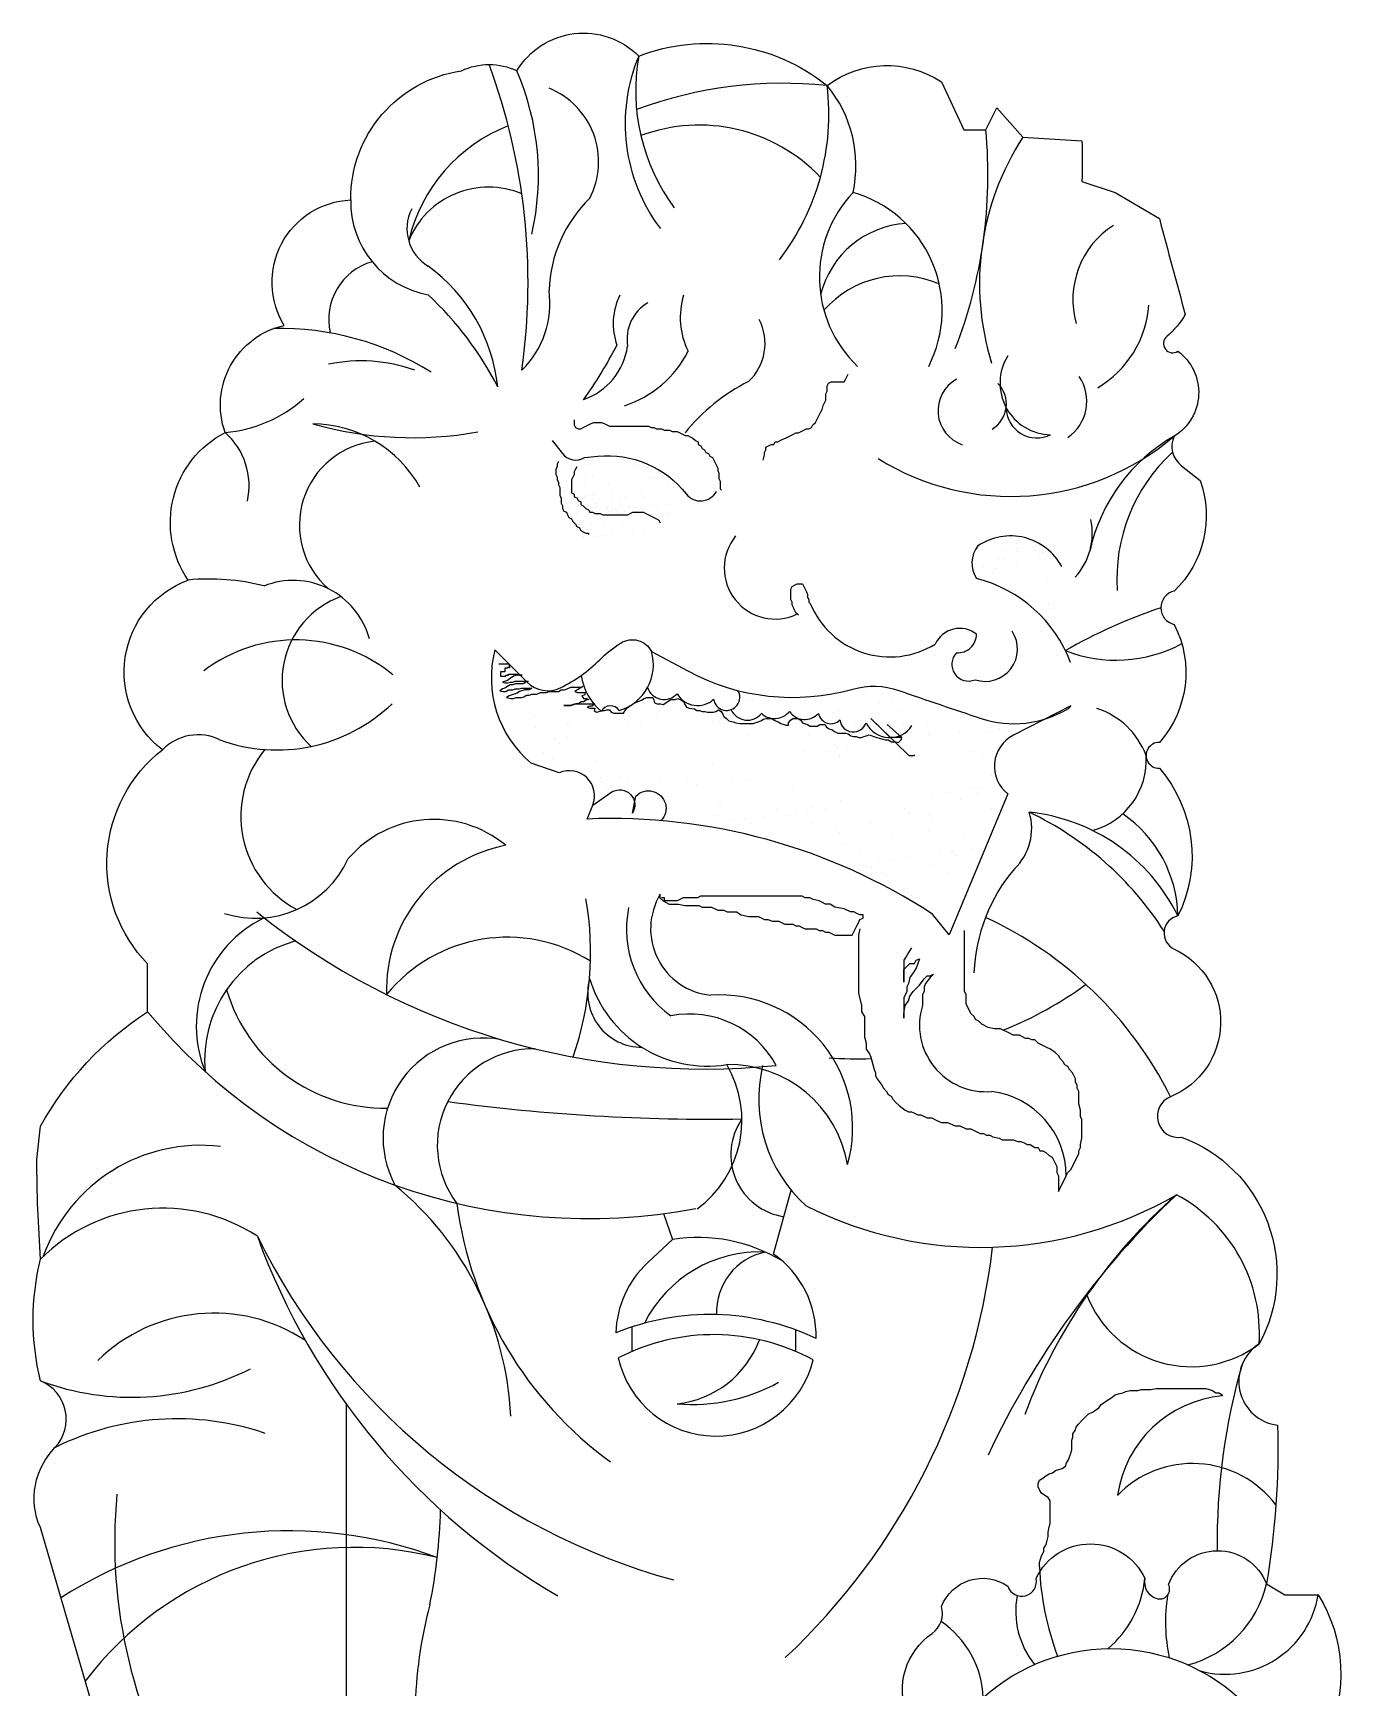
# Model space of a CAD drawing. Extents: x 1738 to 2185, y 1636 to 2426.
# Drawn here: x 1760 to 2164, y 1915 to 2426 of the extents above; entities that cross this region are included whole.
import ezdxf

# ---------------------------------------------------------------- set-up
doc = ezdxf.new("R2010")
doc.units = 0
doc.header["$LTSCALE"] = 10
doc.header["$MEASUREMENT"] = 0
for name, color, linetype in [('3', 3, 'CONTINUOUS'), ('4', 4, 'CONTINUOUS'), ('7', 7, 'CONTINUOUS')]:
    doc.layers.add(name, color=color, linetype=linetype)

msp = doc.modelspace()

# ---------------------------------------------------------------- linework, layer by layer
at = {"layer": '3'}
for p, q in [((1932.79, 2293.88), (1932.79, 2293.88)), ((1934.51, 2293.88), (1934.51, 2293.88)), ((1937.1, 2293.59), (1937.1, 2293.59)), ((1941.12, 2293.02), (1941.12, 2293.02)), ((1927.88, 2291.37), (1927.88, 2291.37)), ((1930.78, 2289.29), (1930.78, 2289.29)), ((1931.93, 2292.44), (1931.93, 2292.44)), ((1932.79, 2289), (1932.79, 2289)), ((1946, 2292.15), (1946, 2292.15)), ((1947.43, 2292.15), (1947.43, 2292.15)), ((1950.02, 2291.58), (1950.02, 2291.58)), ((1950.59, 2288.42), (1950.59, 2288.42)), ((1951.46, 2288.14), (1951.46, 2288.14)), ((1952.32, 2291.01), (1952.32, 2291.01)), ((1954.61, 2288.42), (1954.61, 2288.42)), ((1924.18, 2284.12), (1924.18, 2284.12)), ((1924.75, 2287.28), (1924.75, 2287.28)), ((1928.77, 2287.28), (1928.77, 2287.28)), ((1929.06, 2284.69), (1929.06, 2284.69)), ((1930.49, 2285.84), (1930.49, 2285.84)), ((1930.49, 2282.69), (1930.49, 2282.69)), ((1931.93, 2282.97), (1931.93, 2282.97)), ((1933.08, 2283.55), (1933.08, 2283.55)), ((1933.37, 2283.26), (1933.37, 2283.26)), ((1937.38, 2282.4), (1937.38, 2282.4)), ((1937.96, 2286.13), (1937.96, 2286.13)), ((1938.82, 2284.41), (1938.82, 2284.41)), ((1943.13, 2283.26), (1943.13, 2283.26)), ((1943.13, 2282.69), (1943.13, 2282.69)), ((1948.01, 2284.41), (1948.01, 2284.41)), ((1948.58, 2282.69), (1948.58, 2282.69)), ((1951.17, 2285.55), (1951.17, 2285.55)), ((1956.05, 2286.7), (1956.05, 2286.7)), ((1958.06, 2285.27), (1958.06, 2285.27)), ((1962.94, 2282.4), (1962.94, 2282.4)), ((1924.18, 2282.11), (1924.18, 2282.11)), ((1924.75, 2280.39), (1924.75, 2280.39)), ((1925.61, 2278.96), (1925.61, 2278.96)), ((1929.92, 2281.82), (1929.92, 2281.82)), ((1932.22, 2279.53), (1932.22, 2279.53)), ((1933.37, 2279.24), (1933.37, 2279.24)), ((1933.94, 2280.39), (1933.94, 2280.39)), ((1934.23, 2279.53), (1934.23, 2279.53)), ((1934.8, 2281.54), (1934.8, 2281.54)), ((1937.1, 2279.53), (1937.1, 2279.53)), ((1937.67, 2278.96), (1937.67, 2278.96)), ((1937.96, 2277.81), (1937.96, 2277.81)), ((1938.82, 2278.38), (1938.82, 2278.38)), ((1939.11, 2280.96), (1939.11, 2280.96)), ((1939.97, 2278.96), (1939.97, 2278.96)), ((1940.26, 2278.38), (1940.26, 2278.38)), ((1940.83, 2277.52), (1940.83, 2277.52)), ((1941.12, 2281.54), (1941.12, 2281.54)), ((1941.4, 2279.24), (1941.4, 2279.24)), ((1942.84, 2277.81), (1942.84, 2277.81)), ((1943.99, 2279.24), (1943.99, 2279.24)), ((1946, 2278.96), (1946, 2278.96)), ((1946.29, 2279.24), (1946.29, 2279.24)), ((1948.01, 2278.96), (1948.01, 2278.96)), ((1950.88, 2279.82), (1950.88, 2279.82)), ((1952.89, 2278.67), (1952.89, 2278.67)), ((1956.62, 2280.1), (1956.62, 2280.1)), ((1927.91, 2277.23), (1927.91, 2277.23)), ((1928.48, 2274.08), (1928.48, 2274.08)), ((1929.35, 2273.79), (1929.35, 2273.79)), ((1930.21, 2275.22), (1930.21, 2275.22)), ((1932.5, 2273.79), (1932.5, 2273.79)), ((1932.5, 2272.35), (1932.5, 2272.35)), ((1934.8, 2273.22), (1934.8, 2273.22)), ((1936.24, 2274.08), (1936.24, 2274.08)), ((1942.27, 2273.5), (1942.27, 2273.5)), ((1944.56, 2273.22), (1944.56, 2273.22)), ((1954.61, 2276.66), (1954.61, 2276.66)), ((1955.76, 2276.66), (1955.76, 2276.66)), ((1956.05, 2277.23), (1956.05, 2277.23)), ((1930.21, 2270.35), (1930.21, 2270.35)), ((1934.51, 2270.35), (1934.51, 2270.35)), ((1936.81, 2270.63), (1936.81, 2270.63)), ((1939.11, 2271.78), (1939.11, 2271.78)), ((1945.42, 2271.21), (1945.42, 2271.21)), ((1948.87, 2271.21), (1948.87, 2271.21)), ((2064.01, 2268.05), (2064.01, 2268.05)), ((2058.27, 2263.17), (2058.27, 2263.17)), ((2059.42, 2266.04), (2059.42, 2266.04)), ((2059.99, 2263.17), (2059.99, 2263.17)), ((2063.72, 2266.62), (2063.72, 2266.62)), ((2063.72, 2262.31), (2063.72, 2262.31)), ((2064.01, 2265.75), (2064.01, 2265.75)), ((2069.18, 2266.04), (2069.18, 2266.04)), ((2070.9, 2263.75), (2070.9, 2263.75)), ((2071.76, 2266.04), (2071.76, 2266.04)), ((2071.76, 2265.18), (2071.76, 2265.18)), ((2072.05, 2264.89), (2072.05, 2264.89)), ((2073.2, 2264.61), (2073.2, 2264.61)), ((2053.67, 2260.88), (2053.67, 2260.88)), ((2056.54, 2259.16), (2056.54, 2259.16)), ((2057.12, 2260.3), (2057.12, 2260.3)), ((2058.27, 2261.45), (2058.27, 2261.45)), ((2066.59, 2260.88), (2066.59, 2260.88)), ((2076.36, 2257.72), (2076.36, 2257.72)), ((2059.7, 2254.28), (2059.7, 2254.28)), ((2067.74, 2251.98), (2067.74, 2251.98)), ((2073.2, 2256.29), (2073.2, 2256.29)), ((2073.77, 2249.69), (2073.77, 2249.69)), ((2074.35, 2247.96), (2074.35, 2247.96)), ((2075.21, 2248.82), (2075.21, 2248.82)), ((2071.47, 2245.38), (2071.47, 2245.38)), ((2072.34, 2245.38), (2072.34, 2245.38)), ((1903.16, 2228.03), (1903.16, 2228.03)), ((1924.63, 2221.77), (1924.63, 2221.77)), ((2017.25, 2222.76), (2017.25, 2222.76)), ((2022.5, 2221.71), (2022.5, 2221.71)), ((1905.46, 2221.08), (1905.46, 2221.08)), ((1906.96, 2220.89), (1906.96, 2220.89)), ((1908.27, 2219.7), (1908.27, 2219.7)), ((1915, 2219.6), (1915, 2219.6)), ((2021.38, 2219.15), (2021.38, 2219.15)), ((2022.68, 2217.95), (2022.68, 2217.95)), ((2025.49, 2219.81), (2025.49, 2219.81)), ((2027.27, 2216.43), (2027.27, 2216.43)), ((2045.42, 2216.34), (2045.42, 2216.34)), ((1914.44, 2214.04), (1914.44, 2214.04)), ((1915.47, 2211.27), (1915.47, 2211.27)), ((1915.48, 2214.75), (1915.48, 2214.75)), ((1925.11, 2212.54), (1925.11, 2212.54)), ((1925.77, 2212.74), (1925.77, 2212.74)), ((1928.8, 2213.03), (1928.8, 2213.03)), ((1933.63, 2214.66), (1933.63, 2214.66)), ((1934.57, 2213.79), (1934.57, 2213.79)), ((2014.16, 2212.9), (2014.16, 2212.9)), ((2028.86, 2212.3), (2028.86, 2212.3)), ((2036.26, 2212.94), (2036.26, 2212.94)), ((2055.73, 2211.36), (2055.73, 2211.36)), ((2057.25, 2212.05), (2057.25, 2212.05)), ((1906.01, 2210.03), (1906.01, 2210.03)), ((1909.7, 2210.51), (1909.7, 2210.51)), ((1921.5, 2207.57), (1921.5, 2207.57)), ((1922.81, 2206.37), (1922.81, 2206.37)), ((1925.08, 2208.09), (1925.08, 2208.09)), ((2017.52, 2206.33), (2017.52, 2206.33)), ((2030.85, 2208.09), (2030.85, 2208.09)), ((2035.92, 2205.82), (2035.92, 2205.82)), ((2036.62, 2208.85), (2036.62, 2208.85)), ((2036.86, 2209.77), (2036.86, 2209.77)), ((2046.26, 2210.12), (2046.26, 2210.12)), ((2049.96, 2210.6), (2049.96, 2210.6)), ((2055.44, 2210.01), (2055.44, 2210.01)), ((2058.56, 2210.85), (2058.56, 2210.85)), ((1915.93, 2201.07), (1915.93, 2201.07)), ((1917.73, 2203.74), (1917.73, 2203.74)), ((1920.73, 2201.83), (1920.73, 2201.83)), ((1928.98, 2200.71), (1928.98, 2200.71)), ((1934.08, 2200.99), (1934.08, 2200.99)), ((2009.12, 2202), (2009.12, 2202)), ((2009.14, 2202.52), (2009.14, 2202.52)), ((2011.75, 2205.57), (2011.75, 2205.57)), ((2027.72, 2202.76), (2027.72, 2202.76)), ((2028.23, 2203.94), (2028.23, 2203.94)), ((2031.22, 2202.04), (2031.22, 2202.04)), ((2037.23, 2204.62), (2037.23, 2204.62)), ((2050.33, 2203.98), (2050.33, 2203.98)), ((2053.32, 2202.08), (2053.32, 2202.08)), ((1941.12, 2196.28), (1941.12, 2196.28)), ((1969.86, 2200.06), (1969.86, 2200.06)), ((2055.89, 2196.34), (2055.89, 2196.34)), ((1935.35, 2195.52), (1935.35, 2195.52)), ((1936.05, 2194.24), (1936.05, 2194.24)), ((1937.35, 2193.04), (1937.35, 2193.04)), ((1944.1, 2194.66), (1944.1, 2194.66)), ((1953.6, 2195.01), (1953.6, 2195.01)), ((1962.25, 2194.57), (1962.25, 2194.57)), ((1964.86, 2193.61), (1964.86, 2193.61)), ((1975.7, 2195.05), (1975.7, 2195.05)), ((1981.42, 2195.26), (1981.42, 2195.26)), ((1994.56, 2192.17), (1994.56, 2192.17)), ((2037.4, 2190.58), (2037.4, 2190.58)), ((2043.17, 2191.34), (2043.17, 2191.34)), ((2050.47, 2192.5), (2050.47, 2192.5)), ((2051.77, 2191.3), (2051.77, 2191.3)), ((2052.81, 2192.61), (2052.81, 2192.61)), ((2056.5, 2193.09), (2056.5, 2193.09)), ((1967.66, 2186.05), (1967.66, 2186.05)), ((1971.92, 2187.14), (1971.92, 2187.14)), ((1972.27, 2188.24), (1972.27, 2188.24)), ((1973.23, 2185.94), (1973.23, 2185.94)), ((1989.76, 2186.09), (1989.76, 2186.09)), ((1990.42, 2188.15), (1990.42, 2188.15)), ((1999.19, 2185.55), (1999.19, 2185.55)), ((2000.74, 2186.51), (2000.74, 2186.51)), ((2004.96, 2186.31), (2004.96, 2186.31)), ((2009.59, 2188.84), (2009.59, 2188.84)), ((2029.13, 2186.27), (2029.13, 2186.27)), ((2046.32, 2188.99), (2046.32, 2188.99)), ((2056.06, 2186.21), (2056.06, 2186.21)), ((2057.95, 2185.64), (2057.95, 2185.64)), ((1966.76, 2181.28), (1966.76, 2181.28)), ((1970.66, 2184.15), (1970.66, 2184.15)), ((1976.4, 2182.55), (1976.4, 2182.55)), ((1979.41, 2180.28), (1979.41, 2180.28)), ((1980.09, 2183.03), (1980.09, 2183.03)), ((1981.86, 2181.59), (1981.86, 2181.59)), ((1985.86, 2183.79), (1985.86, 2183.79)), ((1992.76, 2184.19), (1992.76, 2184.19)), ((1995.5, 2185.06), (1995.5, 2185.06)), ((2000.44, 2181.82), (2000.44, 2181.82)), ((2018.59, 2181.74), (2018.59, 2181.74)), ((2030.44, 2185.07), (2030.44, 2185.07)), ((2036.95, 2184.27), (2036.95, 2184.27)), ((2037.76, 2182.43), (2037.76, 2182.43)), ((2056.33, 2182.67), (2056.33, 2182.67)), ((2003.53, 2177.32), (2003.53, 2177.32)), ((2007.8, 2180.04), (2007.8, 2180.04)), ((2009.11, 2178.84), (2009.11, 2178.84)), ((2010.03, 2175.17), (2010.03, 2175.17)), ((2025.63, 2177.36), (2025.63, 2177.36)), ((2028.61, 2175.41), (2028.61, 2175.41)), ((2036.61, 2179.41), (2036.61, 2179.41)), ((2046.76, 2175.32), (2046.76, 2175.32)), ((2047.73, 2177.4), (2047.73, 2177.4)), ((2015.28, 2173.18), (2015.28, 2173.18)), ((2021.14, 2170.06), (2021.14, 2170.06)), ((2024.84, 2170.55), (2024.84, 2170.55)), ((2030.61, 2171.31), (2030.61, 2171.31)), ((2040.25, 2172.58), (2040.25, 2172.58)), ((2043.68, 2172.94), (2043.68, 2172.94)), ((2043.94, 2173.07), (2043.94, 2173.07)), ((2044.99, 2171.74), (2044.99, 2171.74)), ((2049.71, 2173.83), (2049.71, 2173.83)), ((2011.51, 2168.8), (2011.51, 2168.8)), ((2017.59, 2168.36), (2017.59, 2168.36)), ((2019.04, 2168.06), (2019.04, 2168.06)), ((2020.59, 2166.46), (2020.59, 2166.46)), ((2022.35, 2166.71), (2022.35, 2166.71)), ((2023.65, 2165.51), (2023.65, 2165.51)), ((2038.21, 2168.76), (2038.21, 2168.76)), ((2039.69, 2168.4), (2039.69, 2168.4)), ((2042.68, 2166.5), (2042.68, 2166.5)), ((2029.06, 2161.74), (2029.06, 2161.74)), ((2029.83, 2159.86), (2029.83, 2159.86)), ((2047.21, 2161.65), (2047.21, 2161.65)), ((2031.36, 2159.59), (2031.36, 2159.59)), ((2038.65, 2155.08), (2038.65, 2155.08))]:
    msp.add_line(p, q, dxfattribs=at)
for points in [[(1985.63, 2293.79), (1986.03, 2295.4), (1986.03, 2296.2), (1986.44, 2297), (1986.44, 2297.81), (1987.24, 2298.21), (1988.05, 2298.61), (1988.85, 2298.61), (1989.25, 2299.42), (1990.06, 2299.42), (1990.86, 2299.82), (1991.67, 2300.22), (1992.47, 2300.62), (1993.28, 2301.03), (1994.08, 2301.43), (1994.89, 2301.83), (1995.69, 2302.23), (1996.5, 2302.23), (1997.3, 2302.64), (1998.91, 2303.44), (1999.72, 2303.44), (2000.52, 2303.84), (2000.92, 2304.65), (2001.73, 2305.45), (2002.53, 2307.06), (2002.94, 2307.86), (2003.34, 2308.67), (2003.74, 2309.47), (2004.14, 2310.68), (2004.55, 2311.48), (2004.95, 2312.29), (2004.95, 2314.3), (2005.35, 2315.1), (2005.35, 2316.71), (2005.75, 2317.52), (2006.56, 2317.92), (2010.58, 2317.92), (2010.99, 2318.72), (2011.39, 2319.53), (2011.79, 2320.33)], [(1904.04, 2230.91), (1907.24, 2230.91), (1907.24, 2229.85), (1907.51, 2229.85), (1906.71, 2229.85), (1906.71, 2229.58), (1905.91, 2229.58), (1905.91, 2228.51), (1904.57, 2228.51), (1904.57, 2227.18), (1906.17, 2227.18), (1906.17, 2227.45), (1906.97, 2227.45), (1906.97, 2227.72), (1910.44, 2227.72), (1910.44, 2227.45), (1911.24, 2227.45), (1909.64, 2227.45), (1908.57, 2227.18), (1907.51, 2226.38), (1906.71, 2225.85), (1905.11, 2225.32), (1905.91, 2225.05), (1906.71, 2225.05), (1907.51, 2225.32), (1908.31, 2225.32), (1909.11, 2225.58), (1913.11, 2225.58), (1912.31, 2225.32), (1911.51, 2224.78), (1909.11, 2224.78), (1908.31, 2224.51), (1907.51, 2224.51), (1905.91, 2223.45), (1905.11, 2223.18), (1904.3, 2222.65), (1905.37, 2222.38), (1906.17, 2222.38), (1906.97, 2222.92), (1908.31, 2222.92), (1909.11, 2223.18), (1910.18, 2223.18), (1910.98, 2223.45), (1914.18, 2223.45), (1913.38, 2222.92), (1912.04, 2222.92), (1910.44, 2222.38), (1909.64, 2221.85), (1907.24, 2221.05), (1906.44, 2220.51), (1907.77, 2220.25), (1908.57, 2220.25), (1909.38, 2220.51), (1910.98, 2220.51), (1911.78, 2220.78), (1912.58, 2221.31), (1913.38, 2221.31), (1914.18, 2221.58), (1915.78, 2221.58), (1916.85, 2222.11), (1918.71, 2222.11), (1919.52, 2222.38), (1922.45, 2222.38), (1923.25, 2222.92), (1924.32, 2222.92), (1925.12, 2223.18), (1926.19, 2223.71), (1929.12, 2223.71), (1929.92, 2223.98), (1929.12, 2223.45), (1928.32, 2222.92), (1927.52, 2222.38), (1928.32, 2222.11), (1930.72, 2222.11), (1930.46, 2221.31), (1929.66, 2221.05), (1930.19, 2220.25), (1930.99, 2220.25), (1931.79, 2219.98), (1930.99, 2219.71), (1930.19, 2219.18), (1929.39, 2219.18), (1928.59, 2218.65), (1927.79, 2218.65), (1926.99, 2218.38), (1926.19, 2218.11), (1924.05, 2218.11), (1926.19, 2218.11), (1927.79, 2218.65), (1933.66, 2218.65), (1932.86, 2217.85), (1932.06, 2217.85), (1931.26, 2217.58), (1932.06, 2217.31), (1933.66, 2217.31), (1933.39, 2216.51), (1934.19, 2215.98), (1934.99, 2216.25), (1935.79, 2216.51), (1936.59, 2216.51), (1937.39, 2216.78), (1938.19, 2216.78), (1938.73, 2215.98), (1939.53, 2215.71), (1942.46, 2215.71), (1943, 2216.51), (1943.53, 2217.31), (1944.33, 2217.85), (1945.13, 2218.38), (1945.93, 2218.91), (1947.27, 2219.45), (1948.07, 2219.71), (1948.87, 2220.25), (1949.67, 2220.51), (1951.54, 2220.51), (1951.8, 2219.71), (1952.07, 2218.91), (1952.87, 2218.65), (1953.94, 2218.65), (1954.74, 2218.38), (1957.14, 2219.98), (1958.48, 2219.98), (1959.28, 2220.25), (1960.34, 2219.71), (1961.14, 2219.18), (1961.41, 2218.38), (1961.94, 2217.58), (1962.74, 2217.31), (1964.35, 2217.05), (1965.15, 2216.51), (1965.95, 2216.51), (1966.75, 2216.25), (1967.55, 2216.25), (1968.35, 2215.98), (1970.22, 2215.98), (1971.02, 2216.25), (1971.82, 2216.78), (1972.62, 2216.25), (1973.15, 2215.45), (1973.42, 2214.65), (1974.22, 2214.11), (1975.02, 2213.31), (1976.35, 2213.05), (1977.15, 2212.78), (1978.49, 2212.51), (1982.49, 2212.51), (1984.09, 2213.05), (1984.89, 2213.31), (1985.69, 2213.85), (1986.49, 2214.11), (1988.1, 2214.11), (1989.43, 2213.31), (1990.23, 2213.05), (1991.03, 2212.51), (1992.63, 2211.98), (1993.43, 2211.98), (1993.43, 2212.78), (1993.97, 2213.58), (1994.77, 2214.11), (1996.37, 2214.11), (1997.17, 2213.58), (1997.7, 2212.78), (1999.3, 2212.25), (2000.1, 2211.71), (2002.24, 2211.71), (2003.04, 2212.25), (2004.64, 2212.25), (2005.17, 2211.45), (2005.97, 2210.91), (2006.77, 2210.65), (2007.57, 2210.11), (2008.64, 2209.58), (2011.04, 2209.58), (2011.84, 2209.31), (2012.65, 2208.78), (2013.45, 2208.51), (2014.25, 2208.51), (2015.05, 2208.25), (2015.85, 2208.25), (2018.25, 2209.05), (2020.65, 2208.25), (2021.45, 2207.98), (2022.52, 2207.71), (2023.32, 2207.45), (2024.12, 2207.45), (2025.19, 2206.91), (2026.52, 2206.91), (2027.32, 2206.65), (2028.12, 2207.45), (2028.39, 2208.25), (2023.85, 2212.25), (2028.39, 2208.25), (2024.87, 2208.17), (2018.78, 2214.11), (2030.52, 2202.65), (2032.13, 2202.65), (2032.39, 2202.91)]]:
    msp.add_lwpolyline(points, dxfattribs=at)
for centre, radius, start, end in [((1718.43, 2348.63), 194.6, 351.9902, 20.2083), ((1996.84, 2397.64), 53.84, 157.225, 217.0257), ((2007.35, 2407.79), 61.1, 169.9199, 216.3085), ((1834.5, 2381.63), 81.75, 347.2004, 23.2733), ((1991.78, 2279.76), 130.32, 84.0459, 110.3201), ((1932.27, 2400.46), 73.57, 322.4375, 6.9607), ((1925.31, 2349.97), 50.43, 111.3663, 166.8215), ((1965.83, 2345.73), 51.44, 43.3486, 110.467), ((1907.08, 2381.83), 147.86, 338.7344, 5.3867), ((2135.07, 2348.34), 82.74, 146.9819, 197.309), ((1900.83, 2351.46), 26.58, 67.2835, 157.8723), ((1887.57, 2373.54), 29.25, 178.944, 259.5263), ((2031.38, 2337.96), 28.9, 93.4309, 166.1504), ((2108.31, 2343.38), 27.17, 122.7196, 195.9633), ((1870.13, 2337.2), 18.58, 106.2989, 192.9014), ((2027.7, 2319.64), 31.02, 66.8355, 138.8763), ((1812.78, 2270.03), 102.04, 27.0236, 47.0912), ((1958.94, 2335.87), 19.63, 153.3894, 199.6699), ((1984.08, 2337.84), 24.07, 163.5421, 205.7345), ((1956.63, 2331.11), 13.06, 120.6026, 189.4228), ((2072.11, 2344.15), 32.61, 300.7603, 355.5534), ((1836.7, 2247.88), 86.53, 57.5711, 91.4493), ((1970.02, 2329.79), 16.13, 313.3153, 27.2955), ((1923.3, 2331.94), 20.66, 289.4661, 351.7484), ((1932.48, 2342.48), 33.51, 287.9215, 333.2466), ((2074.56, 2317.54), 15.91, 147.9886, 269.0027), ((2050.63, 2309.05), 11.11, 118.9656, 250.9799), ((2071.73, 2311.98), 13.69, 304.8676, 34.0415), ((2006.98, 2265.99), 58.15, 116.4467, 141.5011), ((2051.61, 2311.11), 9.01, 301.0063, 44.7351), ((1816.07, 2343.97), 41.78, 274.8337, 311.6892), ((2070.03, 2310.11), 9.48, 180.6962, 296.6221), ((1804.92, 2285.86), 22.06, 347.5582, 48.3286), ((1868.54, 2273.76), 26.05, 96.0573, 228.9737), ((2061.98, 2360.18), 77.59, 238.1379, 310.5291), ((2147.67, 2257.19), 52.96, 132.5047, 183.8819), ((1814.7, 2190.75), 66.37, 75.3516, 95.6302), ((1864.69, 2225.82), 27.55, 109.9808, 227.6598), ((1841.39, 2191.36), 46.97, 50.3758, 127.1164), ((2094.5, 2274.64), 42.58, 248.4036, 298.3941), ((1811.21, 2193.72), 15.33, 63.785, 135.7848), ((1857, 2183.88), 32.57, 140.727, 241.9429), ((2081.3, 2201.2), 22.47, 285.2223, 3.8487), ((2074.5, 2152.4), 39.05, 1.1383, 55.6931), ((1914.99, 2130.19), 45.65, 101.1603, 181.6542), ((1976.39, 2149.11), 32.98, 168.4211, 234.2785), ((1847.78, 2119.13), 37.11, 115.7247, 202.2222), ((1851.3, 2108.7), 38.05, 105.153, 185.4363), ((1906.65, 2098.43), 48.15, 57.7975, 140.7745), ((1868.84, 2144.77), 50.9, 196.4462, 270.9918), ((2054.32, 2119.43), 20.51, 162.7372, 274.8692), ((1962.95, 2092.6), 30.3, 28.4534, 101.0716), ((1899.14, 2084.66), 30.83, 79.4301, 208.1115), ((1914.77, 2082.43), 29.73, 89.0164, 217.1645), ((2052.8, 2072.9), 26.3, 0.1831, 82.8848), ((1969.34, 2696.76), 606.33, 262.31522, 270.91739), ((1812.04, 2030.83), 51.55, 83.1629, 160.3949), ((1809.49, 1994.19), 98.33, 2.7053, 50.5648), ((1800.38, 2009.72), 53.26, 56.8301, 135.15), ((2007.49, 2079.68), 117.4, 187.4445, 234.0007), ((2296.88, 1873.07), 267.3, 133.4427, 154.8206), ((2011.64, 2144.08), 203.05, 206.2413, 254.6511), ((1965.49, 2003.61), 50.34, 58.883, 98.9911), ((1984.51, 2009.76), 39.73, 87.4258, 153.5004), ((1990.11, 2030.91), 18.93, 101.6334, 182.3137), ((1850.52, 2075.45), 207.32, 313.1923, 353.214), ((1955.84, 2032.93), 30.46, 276.1518, 339.8001), ((1790.76, 2085.24), 80.6, 249.5676, 297.0416), ((1963.84, 2057.21), 54.78, 265.0344, 298.932), ((2130.42, 1969.33), 35.86, 95.1366, 171.8963), ((1804.75, 1913.49), 84.51, 71.2117, 116.4317), ((2118.09, 1951.92), 32.28, 37.2943, 135.9089), ((1839.34, 1833.18), 130.25, 69.47, 122.738), ((1859.48, 1854.1), 104.23, 75.8141, 142.8435), ((2160.03, 1956.08), 89.29, 182.3915, 200.5623), ((2071.12, 1951.85), 32.38, 310.0246, 354.5958), ((2107.98, 1954.73), 33.78, 284.8054, 346.9191), ((2089.85, 1938.71), 26.36, 169.5662, 218.9048), ((2162.79, 1935.28), 53.08, 171.017, 191.9915), ((2128.07, 1948.33), 29.14, 254.8327, 350.7829), ((2023.72, 1910.86), 29.77, 2.0678, 55.7248)]:
    msp.add_arc(centre, radius, start, end, dxfattribs=at)
at = {"layer": '4'}
for p, q in [((1945.07, 2026.32), (1945.07, 2018.78)), ((1995.51, 2025.45), (1995.51, 2018.84)), ((1857.05, 1877.3), (1857.05, 2002.37))]:
    msp.add_line(p, q, dxfattribs=at)
for points in [[(1792.24, 1862.82), (1762.57, 1964.42, -0.31054), (1767.18, 1989.21, 0.521076), (1762.62, 2009.71, -0.12064), (1762.62, 2047.28, -0.015899), (1761.48, 2078.03), (1762.62, 2088.27, -0.123905), (1795.66, 2123.57), (1795.66, 2138.37, -0.446639), (1800.22, 2204.42, -0.590677), (1808.19, 2256.79, -0.451039), (1819.59, 2302.34, -0.45199), (1837.82, 2335.36, -0.572573), (1858.32, 2374.07, -0.37445), (1892.51, 2413.93, -0.225838), (1909.6, 2413.93, -0.488505), (1947.19, 2418.48, -0.266087), (2005.3, 2409.37, -0.318342), (2040.62, 2410.51), (2047.46, 2395.71), (2054.29, 2395.71), (2057.71, 2402.54), (2065.69, 2393.43), (2083.91, 2392.29, -0.016928), (2083.91, 2379.77), (2094.17, 2376.35), (2107.84, 2368.38, 0.00327), (2115.82, 2338.78, -0.089411), (2110.12, 2331.94, 0.947771), (2113.54, 2327.39, -0.532186), (2112.4, 2301.2, 0.363349), (2114.68, 2292.09), (2120.37, 2287.54, -0.295351), (2112.4, 2253.38, 0.804606), (2112.4, 2243.13, -0.309086), (2107.84, 2206.69, 1.033713), (2107.84, 2198.72, -0.302649), (2113.54, 2153.18, 0.717207), (2112.4, 2142.93, -0.654203), (2111.26, 2097.38, 0.886012), (2114.68, 2084.86, -0.458267), (2138.6, 2021.09, 0.700512), (2144.3, 1996.04, -0.048363), (2140.88, 1947.08), (2146.58, 1943.67), (2156.83, 1943.67, -0.260723), (2159.11, 1899.26, 0.014807)], [(1920.43, 2299.82), (1923.65, 2295.8, 0.377082), (1930.49, 2294.59), (1934.52, 2294.99, -0.256676), (1961.89, 2283.33, 0.541175), (1971.14, 2284.13, 0.176832)], [(1902.8, 2235.22), (1912.72, 2225.3, 0.320351), (1923.07, 2223.58, 0.082671), (1935.15, 2232.2, -0.055299), (1941.62, 2237.37, -0.440622), (1951.11, 2234.79), (1962.32, 2228.75, 0.194408), (2013.21, 2223.15, -0.15351), (2027.44, 2222.72, 0.004138), (2052.89, 2214.1, 0.218755), (2079.63, 2217.11, 0.121599), (2080.49, 2217.98), (2062.81, 2208.92, 0.548043), (2061.08, 2190.82), (2042.97, 2147.29), (2037.79, 2153.75, 0.156118), (1931.27, 2183.06), (1932.99, 2187.37, 0.675141), (1922.64, 2197.29), (1914.02, 2200.3, -1.944574)], [(2001.9, 2022.75, 0.251037), (1988.81, 2048.84), (1994.24, 2068.52)], [(1954.79, 2061.3), (1957.62, 2053.33), (1949.96, 2046.2, 0.200573), (1940.12, 2024.49)], [(1940.86, 2016.79, 0.791622), (2001.02, 2016.18, 0.791622)], [(2035.26, 1892.42), (2029.92, 1906.52, -0.343317), (2037.7, 1931.79, 0.32066), (2040.61, 1940.06, -0.485746), (2061.04, 1946.37, 0.953031), (2069.79, 1948.8, -0.632475), (2103.35, 1948.8, 0.407919), (2107.24, 1942.49, 0.650674), (2110.64, 1946.86, -0.68294), (2140.88, 1947.08, -1.680793)]]:
    msp.add_lwpolyline(points, format="xyb", dxfattribs=at)
msp.add_circle((2092.88, 1868.19), 58.88, dxfattribs=at)
for centre, radius, start, end in [((1815.49, 2394.13), 140.81, 324.5449, 332.5648), ((1935.92, 2226.6), 34.22, 165.4097, 230.2027), ((1946.86, 2229.77), 17.56, 187.7825, 230.353), ((1938.48, 2214.85), 3.15, 32.4255, 153.5964), ((2013.4, 2214.08), 4.16, 185.9566, 341.8198), ((2024.66, 2216.25), 8.09, 205.3645, 327.6326), ((2014.53, 2229.19), 120.11, 292.0668, 306.0688), ((2014.53, 2229.19), 120.11, 265.8885, 272.0988), ((2224.58, 1940.18), 168.98, 131.2906, 159.5284), ((2029.21, 2126.9), 212.48, 199.978, 239.7607), ((1969.05, 1953.69), 76.48, 64.5553, 112.2208), ((1970.36, 1959.74), 64.22, 61.4908, 117.3429), ((1709.63, 1975.1), 176.52, 348.7209, 358.2988), ((2010.7, 1906.21), 132.49, 164.9661, 193.419)]:
    msp.add_arc(centre, radius, start, end, dxfattribs=at)
at = {"layer": '7'}
for p, q in [((1978.3, 2221.63), (1978.3, 2221.63)), ((1953.67, 2216.3), (1953.67, 2216.3)), ((1959.19, 2219.68), (1959.19, 2219.68)), ((1981.29, 2219.72), (1981.29, 2219.72)), ((1982.41, 2220.09), (1982.41, 2220.09)), ((1986.11, 2220.57), (1986.11, 2220.57)), ((1992.98, 2219.39), (1992.98, 2219.39)), ((2003.39, 2219.77), (2003.39, 2219.77)), ((2008.69, 2216.19), (2008.69, 2216.19)), ((1942.83, 2213.79), (1942.83, 2213.79)), ((1944.14, 2212.6), (1944.14, 2212.6)), ((1944.21, 2215.06), (1944.21, 2215.06)), ((1947.87, 2212.78), (1947.87, 2212.78)), ((1947.91, 2215.54), (1947.91, 2215.54)), ((1952.8, 2215.35), (1952.8, 2215.35)), ((1969.97, 2212.82), (1969.97, 2212.82)), ((1971.37, 2215.59), (1971.37, 2215.59)), ((1971.65, 2213.17), (1971.65, 2213.17)), ((1989.53, 2215.5), (1989.53, 2215.5)), ((1978.71, 2206.69), (1978.71, 2206.69)), ((1980.97, 2208.93), (1980.97, 2208.93)), ((1999.55, 2209.17), (1999.55, 2209.17)), ((2007.53, 2206.07), (2007.53, 2206.07)), ((1998.42, 2203.82), (1998.42, 2203.82)), ((2006.13, 2203.9), (2006.13, 2203.9)), ((2008.06, 2205.09), (2008.06, 2205.09))]:
    msp.add_line(p, q, dxfattribs=at)
for points in [[(1927.28, 2306.25), (1927.28, 2304.65), (1927.68, 2303.84), (1928.48, 2303.44), (1929.29, 2303.44), (1930.09, 2303.84), (1930.9, 2304.24), (1931.7, 2304.65), (1932.51, 2305.05), (1933.31, 2305.45), (1935.73, 2305.45), (1936.53, 2305.05), (1937.34, 2304.65), (1938.14, 2304.24), (1950.22, 2304.24), (1951.02, 2303.84), (1951.82, 2303.84), (1952.63, 2303.44), (1954.24, 2303.44), (1955.04, 2303.04), (1956.65, 2303.04), (1957.46, 2302.64), (1959.07, 2302.64), (1959.87, 2302.23), (1960.68, 2301.83), (1961.48, 2301.43), (1962.29, 2301.43), (1963.09, 2301.03), (1963.9, 2300.62), (1964.7, 2299.82), (1965.51, 2299.42), (1965.51, 2298.61), (1966.31, 2298.21), (1966.72, 2297.41), (1967.52, 2297), (1967.92, 2296.2), (1968.73, 2295.8), (1969.13, 2294.99), (1969.94, 2294.59), (1970.34, 2293.79), (1970.74, 2292.98), (1971.14, 2292.18), (1971.55, 2291.37), (1971.55, 2290.57), (1971.95, 2289.76), (1971.95, 2288.16), (1972.35, 2287.35), (1972.35, 2284.94), (1972.75, 2284.54)], [(1922.45, 2293.38), (1922.04, 2292.58), (1922.04, 2291.78), (1921.64, 2290.97), (1921.64, 2289.36), (1922.04, 2288.56), (1922.04, 2287.75), (1922.45, 2286.95), (1922.45, 2286.14), (1922.85, 2285.34), (1922.85, 2282.93), (1923.25, 2282.12), (1923.25, 2280.51), (1923.65, 2279.71), (1923.65, 2278.9), (1924.06, 2278.1), (1924.86, 2277.7), (1925.26, 2276.89), (1925.67, 2276.09), (1926.47, 2275.69), (1926.87, 2274.88), (1927.68, 2274.08), (1928.08, 2273.27), (1928.88, 2272.87), (1929.29, 2272.07), (1930.09, 2271.66), (1930.9, 2271.26), (1931.7, 2271.26), (1931.7, 2270.86)], [(1928.08, 2291.78), (1927.68, 2290.97), (1927.28, 2290.17), (1927.28, 2289.36), (1926.87, 2288.56), (1926.47, 2287.75), (1926.47, 2283.73), (1927.28, 2283.33), (1927.28, 2282.52), (1928.08, 2282.12), (1928.48, 2281.32), (1929.29, 2280.92), (1929.29, 2280.11), (1930.09, 2279.71), (1930.9, 2278.9), (1931.7, 2278.5), (1932.1, 2277.7), (1932.91, 2277.7), (1933.71, 2277.3), (1935.32, 2277.3), (1936.13, 2276.89), (1943.78, 2276.89), (1944.58, 2277.3), (1945.39, 2277.7), (1948.61, 2277.7), (1949.41, 2277.3), (1950.22, 2276.89), (1951.02, 2276.49), (1951.82, 2276.09), (1952.63, 2275.69), (1953.43, 2275.28), (1953.84, 2274.48)], [(1996.5, 2245.92), (1995.69, 2246.73), (1995.29, 2247.53), (1994.89, 2248.34), (1994.49, 2249.14), (1994.49, 2249.95), (1994.08, 2250.75), (1994.08, 2253.97), (1994.49, 2254.77), (1995.29, 2255.17), (1996.1, 2255.58), (1997.71, 2255.58), (1998.11, 2254.77), (1998.51, 2253.97), (1998.91, 2253.16), (1999.31, 2252.36), (1999.31, 2251.55), (1999.72, 2250.75), (1999.72, 2249.95), (2000.12, 2249.54)], [(1953.72, 2159.73), (1953.72, 2158.77), (1954.68, 2157.8), (1955.65, 2157.32), (1956.61, 2156.84), (1959.51, 2156.84), (1961.44, 2156.36), (1965.77, 2156.36), (1966.74, 2155.87), (1969.63, 2155.87), (1971.56, 2154.91), (1973.49, 2154.91), (1974.45, 2154.43), (1977.35, 2154.43), (1978.79, 2153.46), (1981.21, 2152.98), (1984.1, 2152.98), (1986.03, 2152.02), (1986.99, 2152.02), (1988.44, 2151.54), (1990.37, 2151.54), (1992.3, 2150.57), (1994.71, 2150.57), (1995.67, 2150.09), (1996.64, 2150.09), (1997.6, 2149.61), (1998.57, 2149.13), (2001.94, 2149.13), (2002.91, 2148.64), (2003.87, 2148.64), (2004.83, 2148.16), (2005.8, 2148.16), (2007.73, 2147.2), (2013.03, 2147.2), (2014.48, 2150.09), (2014.96, 2151.05), (2015.44, 2152.02), (2016.41, 2152.5), (2016.41, 2153.46), (2015.44, 2153.46), (2014.48, 2153.95), (2013.51, 2154.43), (2012.55, 2154.43), (2010.62, 2155.39), (2007.73, 2155.87), (2006.28, 2156.84), (2004.83, 2156.84), (2003.87, 2157.32), (2002.91, 2157.8), (2000.98, 2158.28), (2000.01, 2158.77), (1998.57, 2158.77), (1997.6, 2159.25), (1966.26, 2159.25), (1965.29, 2158.77), (1960.95, 2158.77), (1959.02, 2157.8), (1955.17, 2157.8), (1955.17, 2158.77), (1954.2, 2158.77)], [(2015.44, 2149.13), (2014.96, 2147.2), (2014.96, 2129.37), (2015.93, 2125.51), (2015.93, 2123.59), (2016.89, 2122.14), (2016.89, 2115.87), (2017.37, 2113.95), (2017.37, 2112.02), (2018.34, 2110.57), (2018.82, 2109.61), (2019.78, 2105.75), (2020.27, 2104.79), (2020.27, 2103.83), (2020.75, 2102.86), (2022.19, 2100.93), (2022.68, 2099.97), (2023.64, 2099.01), (2024.12, 2098.04), (2025.09, 2097.56), (2025.57, 2096.6), (2026.53, 2095.63), (2027.5, 2094.67), (2029.43, 2093.22), (2030.39, 2092.74), (2031.36, 2092.74), (2032.32, 2092.26), (2033.28, 2091.78), (2034.25, 2091.78), (2036.18, 2090.81), (2037.62, 2090.81), (2038.59, 2090.33), (2040.52, 2089.37), (2042.45, 2089.37), (2044.86, 2088.41), (2046.3, 2088.41), (2048.23, 2087.44), (2049.68, 2087.44), (2050.64, 2086.96), (2052.57, 2086), (2053.54, 2086), (2054.5, 2085.51), (2055.47, 2085.51), (2056.43, 2085.03), (2058.36, 2084.55), (2059.32, 2084.07), (2062.7, 2084.07), (2064.15, 2083.59), (2065.11, 2083.59), (2066.08, 2083.1), (2067.04, 2082.62), (2068, 2082.62), (2069.45, 2081.66), (2070.42, 2081.66), (2070.9, 2080.69), (2071.86, 2080.69), (2072.83, 2080.21), (2073.79, 2079.25), (2074.76, 2078.77), (2076.2, 2075.88), (2076.2, 2073.95), (2076.68, 2072.98), (2076.68, 2068.16), (2079.1, 2072.98), (2079.58, 2073.95), (2080.54, 2074.91), (2082.95, 2079.73), (2082.95, 2080.69), (2083.44, 2081.66), (2083.44, 2082.62), (2083.92, 2084.55), (2083.92, 2090.33), (2083.44, 2091.3), (2083.44, 2093.22), (2082.95, 2095.15), (2082.95, 2099.01), (2082.47, 2099.97), (2082.47, 2100.93), (2081.99, 2101.9), (2081.99, 2102.86), (2081.02, 2104.79), (2080.06, 2105.75), (2079.58, 2106.72), (2078.61, 2107.2), (2078.13, 2108.16), (2077.17, 2109.13), (2076.68, 2110.09), (2075.72, 2111.06), (2074.27, 2112.02), (2073.31, 2112.5), (2070.42, 2113.95), (2069.45, 2114.91), (2068.49, 2114.91), (2067.52, 2115.39), (2066.56, 2115.39), (2064.63, 2116.36), (2062.7, 2116.36), (2061.74, 2116.84), (2058.84, 2118.28), (2056.91, 2118.28), (2054.98, 2118.77), (2053.06, 2119.73), (2052.09, 2120.69), (2051.13, 2121.18), (2050.64, 2122.14), (2049.68, 2123.1), (2048.23, 2125.99), (2048.23, 2128.89), (2047.75, 2129.85), (2047.75, 2148.64)], [(2031.36, 2143.34), (2030.39, 2141.9), (2029.91, 2140.93), (2028.94, 2139.49), (2028.94, 2132.74), (2028.94, 2136.6), (2030.87, 2138.52), (2032.32, 2138.52), (2032.8, 2139.49), (2033.77, 2139.97), (2032.8, 2137.08), (2031.84, 2135.63), (2030.87, 2134.19), (2030.39, 2132.26), (2029.91, 2131.3), (2029.91, 2129.85), (2028.94, 2127.92), (2028.94, 2121.66), (2028.94, 2123.1), (2029.43, 2125.51), (2030.39, 2126.96), (2030.87, 2128.4), (2031.84, 2129.85), (2033.77, 2131.78), (2035.21, 2133.71), (2036.18, 2134.67), (2037.14, 2134.67), (2038.11, 2135.15), (2037.14, 2134.19), (2035.7, 2132.26), (2035.21, 2131.3), (2035.21, 2129.85), (2034.73, 2128.89), (2034.73, 2125.51)], [(2070.81, 1952.36), (2070.81, 1953.69), (2071.48, 1955.69), (2072.15, 1957.03), (2072.15, 1958.03), (2072.82, 1959.03), (2073.15, 1960.03), (2073.48, 1961.7), (2073.48, 1963.03), (2073.82, 1964.7), (2074.15, 1965.7), (2074.15, 1972.7), (2073.48, 1973.7), (2072.48, 1974.37), (2071.48, 1975.03), (2070.81, 1976.03), (2070.48, 1977.03), (2070.48, 1978.04), (2070.81, 1979.04), (2071.82, 1979.7), (2072.82, 1980.37), (2073.82, 1981.04), (2074.82, 1981.37), (2075.82, 1982.04), (2076.82, 1982.37), (2077.82, 1982.7), (2078.82, 1983.37), (2079.16, 1984.37), (2079.82, 1985.37), (2080.49, 1987.37), (2080.83, 1988.37), (2080.83, 1991.37), (2081.16, 1992.37), (2081.16, 1993.37), (2081.83, 1994.38), (2082.16, 1995.38), (2082.83, 1996.38), (2083.83, 1997.38), (2085.83, 1999.38), (2087.16, 2000.04), (2088.17, 2000.71), (2089.17, 2001.38), (2089.83, 2002.38), (2090.84, 2003.05), (2091.84, 2003.71), (2092.84, 2004.38), (2094.17, 2005.38), (2095.17, 2005.71), (2096.51, 2006.05), (2097.51, 2006.38), (2098.84, 2006.71), (2101.18, 2006.71), (2102.18, 2007.05), (2105.18, 2007.05), (2106.85, 2007.38), (2122.2, 2007.38), (2124.2, 2006.71), (2125.2, 2006.05), (2126.2, 2006.05), (2127.21, 2005.38), (2127.21, 2005.05)]]:
    msp.add_lwpolyline(points, dxfattribs=at)
msp.add_lwpolyline([(1932.99, 2187.37), (1938.92, 2191.42, -0.792616), (1945.25, 2184.91), (1946.34, 2190.15, -1.000871), (1954.05, 2182.57, 4.738683)], format="xyb", dxfattribs=at)
for centre, radius, start, end in [((1910.27, 2385.82), 24.55, 332.7472, 67.8707), ((1975.65, 2384.72), 38.56, 347.5367, 39.7456), ((1961.11, 2344.75), 41.62, 134.2095, 178.0141), ((2041.04, 2350.26), 38.1, 136.7067, 226.2838), ((2002.92, 2339.96), 37.88, 332.934, 74.0887), ((1889.19, 2365.23), 13.51, 153.1828, 239.1245), ((1851.08, 2310.92), 52.89, 5.9502, 53.8778), ((1890.67, 2342.23), 29.12, 314.6517, 7.8097), ((1861.56, 2276.35), 48.09, 69.9244, 102.0522), ((1846.33, 2266.76), 38.23, 29.2227, 89.608), ((1877.45, 2414.19), 113.48, 254.2231, 280.1754), ((2139.06, 2254.39), 53.87, 119.6612, 167.5758), ((2067.13, 2271.25), 20.02, 317.3173, 12.1547), ((1989.28, 2260.49), 15.72, 140.8255, 295.7022), ((2058.71, 2261.98), 8.71, 142.0013, 213.0166), ((2061.88, 2252.44), 17.97, 28.2475, 123.921), ((2041.26, 2216.67), 41.82, 20.4875, 75.9576), ((1840.51, 2232.24), 24.44, 15.2396, 111.6582), ((2024.71, 2259.66), 26.59, 202.3556, 301.6415), ((2163.31, 2086.16), 171.19, 108.7547, 119.573), ((2046.24, 2233.55), 8.34, 51.7197, 155.4052), ((2045.7, 2240.08), 5.71, 265.5146, 0.2083), ((2054.1, 2235.49), 9.96, 251.6914, 33.4641), ((1936.98, 2230.66), 14.72, 286.4515, 16.2849), ((2048.95, 2230.78), 5.16, 135.6837, 293.1096), ((1955.03, 2225.41), 5.44, 199.3691, 317.495), ((1965.36, 2225.35), 7.28, 209.7936, 312.7245), ((1974.31, 2220.62), 4.06, 188.8064, 31.0554), ((1835.58, 2255.59), 51.23, 249.9063, 313.8569), ((1980.7, 2219.03), 5.48, 204.0346, 322.1318), ((1989.08, 2219.98), 5.92, 226.66, 320.9635), ((1998.38, 2219.48), 5.71, 214.5197, 318.102), ((2081.06, 2194.15), 24.22, 20.6751, 72.0872), ((2006.48, 2216.39), 3.91, 190.6173, 315.5471), ((1883.96, 2148.05), 34.89, 50.5028, 139.1975), ((2051.13, 2180.16), 17.3, 313.8257, 16.8044), ((2023.73, 2093.39), 101.76, 32.7679, 64.4056), ((2061.6, 2127.57), 57.91, 26.2406, 83.965), ((1828.97, 2183.84), 31.39, 252.2029, 335.5662), ((2103.29, 2133.56), 52.72, 139.6626, 177.7409), ((1971.46, 2149.2), 20.6, 148.8395, 264.3185), ((1834.22, 2141.76), 98.12, 340.8988, 9.8133), ((1967.36, 2326.6), 220.69, 231.2796, 275.7809), ((2003.74, 2043.55), 120.24, 26.5964, 65.2021), ((1948.22, 2129.4), 16.78, 164.7417, 270), ((1968.39, 2144.81), 38, 196.8199, 279.0238), ((1972.19, 2087.78), 41.01, 343.9749, 93.8676), ((1931.57, 2236.4), 176.63, 219.6985, 280.8479), ((1945.15, 2090.07), 33.89, 306.2362, 30.5056), ((1975.12, 2070.28), 37, 9.6096, 91.1829), ((2028.44, 2096.6), 44.25, 166.4491, 228.0048), ((1994.94, 2079.48), 19.35, 145.2331, 261.2197), ((2052.79, 2170.9), 120.01, 243.2824, 300.1585), ((2090.19, 2024.36), 48.52, 356.1442, 61.8588), ((2117.71, 2048.67), 34.6, 201.2965, 307.1459), ((1816.14, 1979.33), 51.27, 56.6069, 134.4097), ((2321.55, 1960.29), 195.89, 163.756, 180.876), ((1942.25, 1959.98), 156.75, 174.6047, 212.3988)]:
    msp.add_arc(centre, radius, start, end, dxfattribs=at)

doc.saveas('drawing.dxf')
